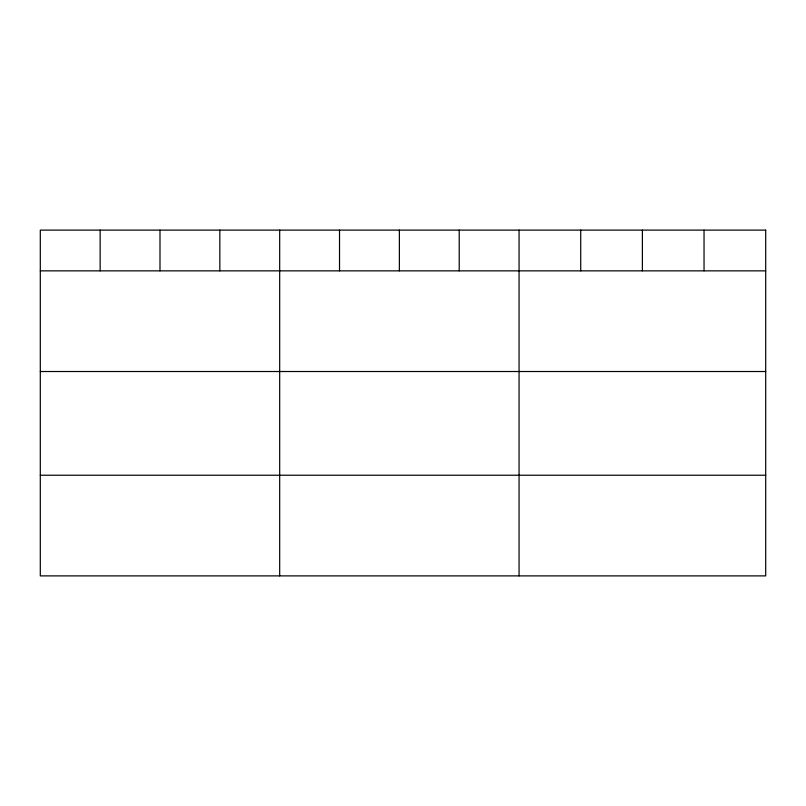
<?xml version="1.0" encoding="UTF-8"?>
<svg xmlns="http://www.w3.org/2000/svg" width="806" height="806" viewBox="0 0 806 806"><rect width="100%" height="100%" fill="white"/><g stroke="black" fill="none" stroke-linecap="round" stroke-linejoin="round"><path stroke-width="1.21" d="M40.3 270.856L765.7 270.856M40.3 371.516L765.7 371.516M40.3 475.228L765.7 475.228M704.041 230.113L704.041 270.856M642.382 230.113L642.382 270.856M580.723 230.113L580.723 270.856M519.064 230.113L519.064 575.887M459.219 230.113L459.219 270.856M399.373 230.113L399.373 270.856M339.528 230.113L339.528 270.856M279.682 230.113L279.682 575.887M219.837 230.113L219.837 270.856M159.991 230.113L159.991 270.856M100.146 230.113L100.146 270.856M765.7 230.113L40.3 230.113L40.3 575.887L765.7 575.887L765.7 230.113"/></g></svg>
